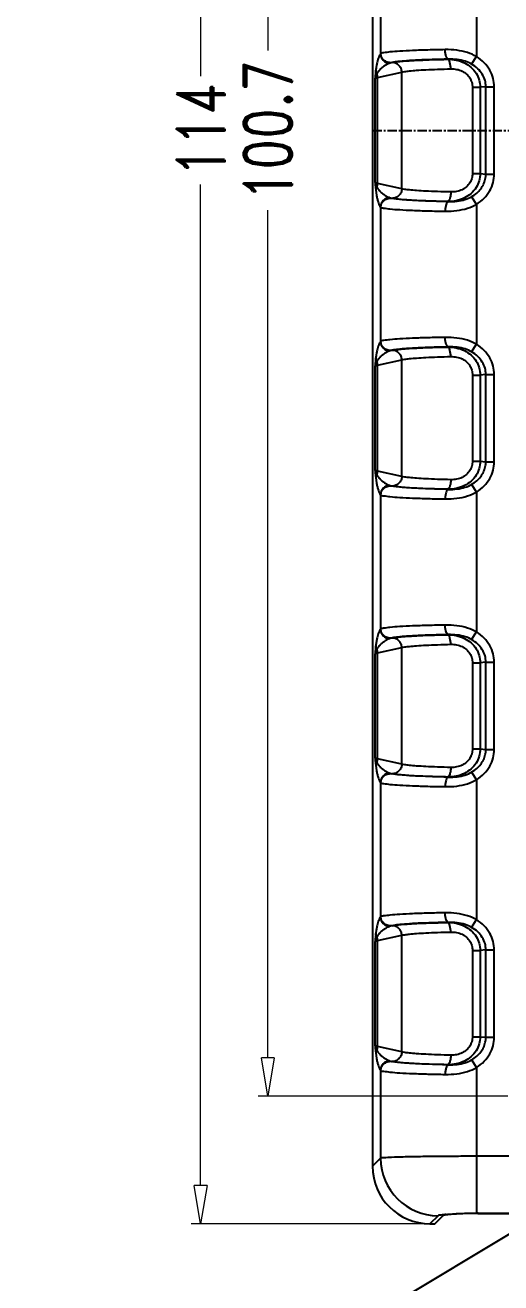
# Model space of a CAD drawing. Header units: inches. Extents: x 3700 to 4563, y 1353 to 2328.
# Drawn here: x 3842.8 to 3867.6, y 2135 to 2200.6 of the extents above; entities that cross this region are included whole.
import ezdxf

# ---------------------------------------------------------------- set-up
doc = ezdxf.new("R2010")
doc.units = ezdxf.units.IN
doc.header["$LTSCALE"] = 0.5
doc.linetypes.add('CENTER', pattern=[10.16, 6.35, -1.27, 1.27, -1.27])
doc.layers.add('06___PRT_ALL_SURFS', color=7, linetype='Continuous')
doc.layers.add('dim', color=82, linetype='Continuous', lineweight=9)
doc.styles.add('ROMAND', font='romand.shx', dxfattribs={"width": 0.75, "bigfont": 'gbcbig.shx'})
doc.dimstyles.new('YanXiu', dxfattribs={"dimtxt": 2.5, "dimasz": 2.2, "dimexe": 1, "dimexo": 0, "dimgap": 0.66, "dimtad": 0, "dimzin": 9, "dimdsep": 46, "dimtxsty": 'ROMAND', "dimblk": 'CLOSEDBLANK', "dimcen": 0, "dimclrd": 3, "dimclre": 3, "dimclrt": 7, "dimazin": 2, "dimtfac": 1, "dimtofl": 0, "dimtmove": 0, "dimatfit": 3, "dimldrblk": 'CLOSEDBLANK', "dimfxl": 1, "dimlwd": 5, "dimlwe": 5, "dimarcsym": 0})

# ---------------------------------------------------------------- blocks, each defined once
blk = doc.blocks.new('_ClosedBlank')
at = {"color": 0, "linetype": 'ByBlock', "lineweight": -2}
for p, q in [((-1, 0.167), (0, 0)), ((-1, 0.167), (-1, -0.167)), ((0, 0), (-1, -0.167))]:
    blk.add_line(p, q, dxfattribs=at)
blk = doc.blocks.new('*D105')
at = {"layer": 'Defpoints', "color": 0}
for p in [(3867.966, 2245.462), (3855.462, 2144.762), (3867.966, 2144.762)]:
    blk.add_point(p, dxfattribs=at)
at = {"layer": 'dim', "color": 3, "lineweight": 5}
for p, q in [((3867.966, 2245.462), (3854.962, 2245.462)), ((3855.462, 2243.462), (3855.462, 2199.273)), ((3855.462, 2146.762), (3855.462, 2190.952)), ((3867.966, 2144.762), (3854.962, 2144.762))]:
    blk.add_line(p, q, dxfattribs=at)
at = {"layer": 'dim', "color": 3, "lineweight": 5, "xscale": 2, "yscale": 2, "zscale": 2}
for p, rotation in [((3855.462, 2245.462), 90), ((3855.462, 2144.762), 270)]:
    blk.add_blockref('_ClosedBlank', p, dxfattribs=dict(at, rotation=rotation))
at = {"layer": 'dim', "color": 7, "insert": (3855.462, 2195.112), "char_height": 2.5, "attachment_point": 5, "rotation": 90, "style": 'ROMAND'}
blk.add_mtext('100.7', dxfattribs=at)
blk = doc.blocks.new('*D106')
at = {"layer": 'Defpoints', "color": 0}
for p in [(3863.911, 2252.112), (3851.962, 2138.112), (3863.911, 2138.112)]:
    blk.add_point(p, dxfattribs=at)
at = {"layer": 'dim', "color": 3, "lineweight": 5}
for p, q in [((3863.911, 2252.112), (3851.462, 2252.112)), ((3851.962, 2250.112), (3851.962, 2197.934)), ((3851.962, 2140.112), (3851.962, 2192.291)), ((3863.911, 2138.112), (3851.462, 2138.112))]:
    blk.add_line(p, q, dxfattribs=at)
at = {"layer": 'dim', "color": 3, "lineweight": 5, "xscale": 2, "yscale": 2, "zscale": 2}
for p, rotation in [((3851.962, 2252.112), 90), ((3851.962, 2138.112), 270)]:
    blk.add_blockref('_ClosedBlank', p, dxfattribs=dict(at, rotation=rotation))
at = {"layer": 'dim', "color": 7, "insert": (3851.962, 2195.112), "char_height": 2.5, "attachment_point": 5, "rotation": 90, "style": 'ROMAND'}
blk.add_mtext('114', dxfattribs=at)

msp = doc.modelspace()

# ---------------------------------------------------------------- linework, layer by layer
msp.add_line((3700.216, 2036.642), (4184.231, 2327.777))
at = {"color": 7, "linetype": 'Continuous'}
for p, q in [((3860.916, 2249.117, 0), (3860.916, 2141.108, 0)), ((3861.338, 2206.113, 0), (3861.338, 2199.111, 0)), ((3866.331, 2206.258, 0), (3866.331, 2198.967, 0)), ((3866.08, 2198.567, 0), (3866.331, 2198.967, 0)), ((3861.049, 2192.399, 0), (3861.049, 2197.826, 0)), ((3866.821, 2197.387, 0), (3867.254, 2197.387, 0)), ((3867.254, 2192.838, 0), (3867.254, 2197.387, 0)), ((3866.821, 2192.838, 0), (3867.254, 2192.838, 0)), ((3866.08, 2191.658, 0), (3866.331, 2191.258, 0)), ((3861.338, 2191.113, 0), (3861.338, 2184.111, 0)), ((3866.331, 2191.258, 0), (3866.331, 2183.967, 0)), ((3866.08, 2183.567, 0), (3866.331, 2183.967, 0)), ((3861.049, 2177.399, 0), (3861.049, 2182.826, 0)), ((3866.821, 2182.387, 0), (3867.254, 2182.387, 0)), ((3867.254, 2177.838, 0), (3867.254, 2182.387, 0)), ((3866.821, 2177.838, 0), (3867.254, 2177.838, 0)), ((3866.08, 2176.658, 0), (3866.331, 2176.258, 0)), ((3866.331, 2176.258, 0), (3866.331, 2168.967, 0)), ((3861.338, 2176.113, 0), (3861.338, 2169.111, 0)), ((3866.08, 2168.567, 0), (3866.331, 2168.967, 0)), ((3861.049, 2162.399, 0), (3861.049, 2167.826, 0)), ((3866.821, 2167.387, 0), (3867.254, 2167.387, 0)), ((3867.254, 2162.838, 0), (3867.254, 2167.387, 0)), ((3866.821, 2162.838, 0), (3867.254, 2162.838, 0)), ((3861.338, 2161.113, 0), (3861.338, 2154.111, 0)), ((3866.08, 2161.658, 0), (3866.331, 2161.258, 0)), ((3866.331, 2161.258, 0), (3866.331, 2153.967, 0)), ((3866.08, 2153.567, 0), (3866.331, 2153.967, 0)), ((3861.049, 2147.399, 0), (3861.049, 2152.826, 0)), ((3866.821, 2152.387, 0), (3867.254, 2152.387, 0)), ((3867.254, 2147.838, 0), (3867.254, 2152.387, 0)), ((3866.821, 2147.838, 0), (3867.254, 2147.838, 0)), ((3861.338, 2146.113, 0), (3861.338, 2141.531, 0)), ((3866.08, 2146.658, 0), (3866.331, 2146.258, 0)), ((3866.331, 2146.258, 0), (3866.331, 2138.672, 0)), ((3861.338, 2141.531, 0), (3860.916, 2141.108, 0)), ((3893.5, 2141.63, 0), (3866.331, 2141.63, 0)), ((3864.334, 2138.535, 0), (3863.911, 2138.112, 0)), ((3864.17, 2138.112, 0), (3864.62, 2138.563, 0)), ((3864.748, 2138.597, 0), (3864.739, 2138.578, 0)), ((3866.316, 2138.672, 0), (3866.315, 2138.656, 0)), ((3866.331, 2138.656, 0), (3866.315, 2138.656, 0)), ((3866.403, 2138.67, 0), (3866.402, 2138.656, 0)), ((3866.402, 2138.656, 0), (3893.429, 2138.656, 0)), ((3866.418, 2138.672, 0), (3893.413, 2138.672, 0)), ((3863.911, 2138.112, 0), (3864.17, 2138.112, 0))]:
    msp.add_line(p, q, dxfattribs=at)
at = {"color": 1, "linetype": 'CENTER', "ltscale": 0.152}
msp.add_line((3860.916, 2195.112, 0), (3898.916, 2195.112, 0), dxfattribs=at)
at = {"color": 7, "linetype": 'Continuous'}
for centre, radius, start, end in [((3861.839, 2199.114, 0), 0.501, 180.24812, 266.33308), ((3869.627, 2193.038, 0), 8.601, 187.0183, 188.90622), ((3861.839, 2191.111, 0), 0.501, 93.6672, 179.99522), ((3861.839, 2184.114, 0), 0.501, 180.24812, 266.33308), ((3869.627, 2178.038, 0), 8.601, 187.0183, 188.90622), ((3861.839, 2176.111, 0), 0.501, 93.6672, 179.99522), ((3861.839, 2169.114, 0), 0.501, 180.24812, 266.33308), ((3869.627, 2163.038, 0), 8.601, 187.0183, 188.90622), ((3861.839, 2161.111, 0), 0.501, 93.6672, 179.99522), ((3861.839, 2154.114, 0), 0.501, 180.24812, 266.33308), ((3869.627, 2148.038, 0), 8.601, 187.0183, 188.90622), ((3861.839, 2146.111, 0), 0.501, 93.6672, 179.99522), ((3864.344, 2141.541, 0), 3.006, 180.18808, 269.81192), ((3865.206, 2134.895, 0), 3.712, 96.96343, 97.22985), ((3866.418, 2127.886, 0), 10.786, 90.00205, 90.46291), ((3866.402, 2127.928, 0), 10.728, 90.22985, 90.37897), ((3866.403, 2127.867, 0), 10.789, 90.00197, 90.23039)]:
    msp.add_arc(centre, radius, start, end, dxfattribs=at)
msp.add_ellipse((3863.92, 2141.117, 0), major_axis=(2.127, 2.127), ratio=0.997265, start_param=-3.925621, end_param=-2.357564, dxfattribs=at)
for points, start_tangent, end_tangent in [([(3864.7, 2199.324, 0), (3863.803, 2199.305, 0), (3863.005, 2199.277, 0), (3862.336, 2199.243, 0), (3861.824, 2199.203, 0), (3861.487, 2199.159, 0), (3861.338, 2199.113, 0)], (-0.999868, -0.016275), (-0.743444, -0.668799)), ([(3866.331, 2198.966, 0), (3865.862, 2199.17, 0), (3865.311, 2199.291, 0), (3864.7, 2199.324, 0)], (-0.870575, 0.492035), (-0.999868, -0.01627)), ([(3864.863, 2198.825, 0), (3864.802, 2198.87, 0), (3864.75, 2198.979, 0), (3864.715, 2199.138, 0), (3864.7, 2199.324, 0)], (-0.988656, 0.150199), (-0.016157, 0.999869)), ([(3861.338, 2199.111, 0), (3861.286, 2199.032, 0), (3861.239, 2198.929, 0), (3861.196, 2198.803, 0), (3861.157, 2198.655, 0), (3861.122, 2198.475, 0), (3861.091, 2198.25, 0)], (-0.626121, -0.779726), (-0.114868, -0.993381)), ([(3861.889, 2198.64, 0), (3861.681, 2198.673, 0), (3861.504, 2198.776, 0), (3861.385, 2198.93, 0), (3861.338, 2199.114, 0)], (-0.999759, -0.021971), (-0.036071, 0.999349)), ([(3867.254, 2197.387, 0), (3867.197, 2197.827, 0), (3867.024, 2198.252, 0), (3866.734, 2198.64, 0), (3866.331, 2198.967, 0)], (0.000164, 1), (-0.846849, 0.531834)), ([(3861.091, 2198.25, 0), (3861.077, 2198.113, 0), (3861.063, 2197.971, 0), (3861.049, 2197.826, 0)], (-0.103844, -0.994594), (-0.097102, -0.995274)), ([(3861.141, 2198.064, 0), (3861.118, 2198.021, 0), (3861.098, 2197.98, 0), (3861.083, 2197.943, 0), (3861.071, 2197.909, 0), (3861.061, 2197.878, 0), (3861.054, 2197.85, 0), (3861.049, 2197.826, 0)], (-0.509234, -0.860628), (-0.192177, -0.98136)), ([(3861.049, 2197.826, 0), (3861.067, 2197.839, 0), (3861.095, 2197.852, 0), (3861.132, 2197.865, 0), (3861.179, 2197.877, 0)], (0.672671, 0.739942), (0.972064, 0.234715)), ([(3861.141, 2198.064, 0), (3861.115, 2198.124, 0), (3861.098, 2198.186, 0), (3861.091, 2198.25, 0)], (-0.473729, 0.880671), (-0.026224, 0.999656)), ([(3866.331, 2191.258, 0), (3866.734, 2191.584, 0), (3867.024, 2191.973, 0), (3867.197, 2192.398, 0), (3867.254, 2192.838, 0)], (0.84684, 0.531847), (-0.000165, 1)), ([(3861.049, 2192.399, 0), (3861.054, 2192.375, 0), (3861.061, 2192.347, 0), (3861.071, 2192.316, 0), (3861.083, 2192.282, 0), (3861.098, 2192.245, 0), (3861.118, 2192.204, 0), (3861.141, 2192.161, 0)], (0.192149, -0.981366), (0.509236, -0.860627)), ([(3861.179, 2192.347, 0), (3861.133, 2192.359, 0), (3861.096, 2192.372, 0), (3861.067, 2192.385, 0), (3861.049, 2192.399, 0)], (-0.972064, 0.234715), (-0.672678, 0.739935)), ([(3861.049, 2192.399, 0), (3861.063, 2192.254, 0), (3861.077, 2192.112, 0), (3861.091, 2191.987, 0)], (0.097081, -0.995276), (0.103845, -0.994594)), ([(3861.142, 2192.161, 0), (3861.115, 2192.102, 0), (3861.098, 2192.041, 0), (3861.092, 2191.998, 0)], (-0.476978, -0.878915), (-0.093017, -0.995664)), ([(3861.131, 2191.707, 0), (3861.15, 2191.607, 0), (3861.171, 2191.516, 0)], (0.180775, -0.983524), (0.235655, -0.971837)), ([(3861.171, 2191.516, 0), (3861.222, 2191.341, 0), (3861.278, 2191.21, 0), (3861.338, 2191.113, 0)], (0.240055, -0.970759), (0.622849, -0.782342)), ([(3861.338, 2191.111, 0), (3861.385, 2191.294, 0), (3861.504, 2191.449, 0), (3861.681, 2191.552, 0), (3861.889, 2191.585, 0)], (0.040488, 0.99918), (0.99976, -0.021919)), ([(3864.863, 2191.4, 0), (3864.802, 2191.355, 0), (3864.75, 2191.245, 0), (3864.715, 2191.086, 0), (3864.7, 2190.901, 0)], (-0.988715, -0.149812), (-0.016194, -0.999869)), ([(3861.338, 2191.111, 0), (3861.487, 2191.065, 0), (3861.824, 2191.022, 0), (3862.336, 2190.982, 0), (3863.005, 2190.948, 0), (3863.803, 2190.92, 0), (3864.7, 2190.901, 0)], (0.743425, -0.668819), (0.999868, -0.016277)), ([(3864.7, 2190.901, 0), (3865.311, 2190.934, 0), (3865.862, 2191.055, 0), (3866.331, 2191.258, 0)], (0.999867, -0.016279), (0.870573, 0.492039)), ([(3861.338, 2184.111, 0), (3861.286, 2184.032, 0), (3861.239, 2183.929, 0), (3861.196, 2183.803, 0), (3861.157, 2183.655, 0), (3861.122, 2183.475, 0), (3861.091, 2183.25, 0)], (-0.626121, -0.779726), (-0.114868, -0.993381)), ([(3864.7, 2184.324, 0), (3863.803, 2184.305, 0), (3863.005, 2184.277, 0), (3862.336, 2184.243, 0), (3861.824, 2184.203, 0), (3861.487, 2184.159, 0), (3861.338, 2184.113, 0)], (-0.999868, -0.016275), (-0.743444, -0.668799)), ([(3861.889, 2183.64, 0), (3861.681, 2183.673, 0), (3861.504, 2183.776, 0), (3861.385, 2183.93, 0), (3861.338, 2184.114, 0)], (-0.999759, -0.021971), (-0.036071, 0.999349)), ([(3866.331, 2183.966, 0), (3865.862, 2184.17, 0), (3865.311, 2184.291, 0), (3864.7, 2184.324, 0)], (-0.870575, 0.492035), (-0.999868, -0.01627)), ([(3864.863, 2183.825, 0), (3864.802, 2183.87, 0), (3864.75, 2183.979, 0), (3864.715, 2184.138, 0), (3864.7, 2184.324, 0)], (-0.988656, 0.150199), (-0.016157, 0.999869)), ([(3867.254, 2182.387, 0), (3867.197, 2182.827, 0), (3867.024, 2183.252, 0), (3866.734, 2183.64, 0), (3866.331, 2183.967, 0)], (0.000164, 1), (-0.846849, 0.531834)), ([(3861.091, 2183.25, 0), (3861.077, 2183.113, 0), (3861.063, 2182.971, 0), (3861.049, 2182.826, 0)], (-0.103844, -0.994594), (-0.097102, -0.995274)), ([(3861.141, 2183.064, 0), (3861.118, 2183.021, 0), (3861.098, 2182.98, 0), (3861.083, 2182.943, 0), (3861.071, 2182.909, 0), (3861.061, 2182.878, 0), (3861.054, 2182.85, 0), (3861.049, 2182.826, 0)], (-0.509234, -0.860628), (-0.192177, -0.98136)), ([(3861.049, 2182.826, 0), (3861.067, 2182.839, 0), (3861.095, 2182.852, 0), (3861.132, 2182.865, 0), (3861.179, 2182.877, 0)], (0.672671, 0.739942), (0.972064, 0.234715)), ([(3861.141, 2183.064, 0), (3861.115, 2183.124, 0), (3861.098, 2183.186, 0), (3861.091, 2183.25, 0)], (-0.473729, 0.880671), (-0.026224, 0.999656)), ([(3866.331, 2176.258, 0), (3866.734, 2176.584, 0), (3867.024, 2176.973, 0), (3867.197, 2177.398, 0), (3867.254, 2177.838, 0)], (0.84684, 0.531847), (-0.000165, 1)), ([(3861.179, 2177.347, 0), (3861.133, 2177.359, 0), (3861.096, 2177.372, 0), (3861.067, 2177.385, 0), (3861.049, 2177.399, 0)], (-0.972064, 0.234715), (-0.672678, 0.739935)), ([(3861.049, 2177.399, 0), (3861.054, 2177.375, 0), (3861.061, 2177.347, 0), (3861.071, 2177.316, 0), (3861.083, 2177.282, 0), (3861.098, 2177.245, 0), (3861.118, 2177.204, 0), (3861.141, 2177.161, 0)], (0.192149, -0.981366), (0.509236, -0.860627)), ([(3861.049, 2177.399, 0), (3861.063, 2177.254, 0), (3861.077, 2177.112, 0), (3861.091, 2176.987, 0)], (0.097081, -0.995276), (0.103845, -0.994594)), ([(3861.142, 2177.161, 0), (3861.115, 2177.102, 0), (3861.098, 2177.041, 0), (3861.092, 2176.998, 0)], (-0.476978, -0.878915), (-0.093017, -0.995664)), ([(3861.131, 2176.707, 0), (3861.15, 2176.607, 0), (3861.171, 2176.516, 0)], (0.180775, -0.983524), (0.235655, -0.971837)), ([(3861.171, 2176.516, 0), (3861.222, 2176.341, 0), (3861.278, 2176.21, 0), (3861.338, 2176.113, 0)], (0.240055, -0.970759), (0.622849, -0.782342)), ([(3861.338, 2176.111, 0), (3861.385, 2176.294, 0), (3861.504, 2176.449, 0), (3861.681, 2176.552, 0), (3861.889, 2176.585, 0)], (0.040488, 0.99918), (0.99976, -0.021919)), ([(3864.863, 2176.4, 0), (3864.802, 2176.355, 0), (3864.75, 2176.245, 0), (3864.715, 2176.086, 0), (3864.7, 2175.901, 0)], (-0.988715, -0.149812), (-0.016194, -0.999869)), ([(3864.7, 2175.901, 0), (3865.311, 2175.934, 0), (3865.862, 2176.055, 0), (3866.331, 2176.258, 0)], (0.999867, -0.016279), (0.870573, 0.492039)), ([(3861.338, 2176.111, 0), (3861.487, 2176.065, 0), (3861.824, 2176.022, 0), (3862.336, 2175.982, 0), (3863.005, 2175.948, 0), (3863.803, 2175.92, 0), (3864.7, 2175.901, 0)], (0.743425, -0.668819), (0.999868, -0.016277)), ([(3861.338, 2169.111, 0), (3861.286, 2169.032, 0), (3861.239, 2168.929, 0), (3861.196, 2168.803, 0), (3861.157, 2168.655, 0), (3861.122, 2168.475, 0), (3861.091, 2168.25, 0)], (-0.626121, -0.779726), (-0.114868, -0.993381)), ([(3864.7, 2169.324, 0), (3863.803, 2169.305, 0), (3863.005, 2169.277, 0), (3862.336, 2169.243, 0), (3861.824, 2169.203, 0), (3861.487, 2169.159, 0), (3861.338, 2169.113, 0)], (-0.999868, -0.016275), (-0.743444, -0.668799)), ([(3861.889, 2168.64, 0), (3861.681, 2168.673, 0), (3861.504, 2168.776, 0), (3861.385, 2168.93, 0), (3861.338, 2169.114, 0)], (-0.999759, -0.021971), (-0.036071, 0.999349)), ([(3866.331, 2168.966, 0), (3865.862, 2169.17, 0), (3865.311, 2169.291, 0), (3864.7, 2169.324, 0)], (-0.870575, 0.492035), (-0.999868, -0.01627)), ([(3864.863, 2168.825, 0), (3864.802, 2168.87, 0), (3864.75, 2168.979, 0), (3864.715, 2169.138, 0), (3864.7, 2169.324, 0)], (-0.988656, 0.150199), (-0.016157, 0.999869)), ([(3867.254, 2167.387, 0), (3867.197, 2167.827, 0), (3867.024, 2168.252, 0), (3866.734, 2168.64, 0), (3866.331, 2168.967, 0)], (0.000164, 1), (-0.846849, 0.531834)), ([(3861.091, 2168.25, 0), (3861.077, 2168.113, 0), (3861.063, 2167.971, 0), (3861.049, 2167.826, 0)], (-0.103844, -0.994594), (-0.097102, -0.995274)), ([(3861.141, 2168.064, 0), (3861.118, 2168.021, 0), (3861.098, 2167.98, 0), (3861.083, 2167.943, 0), (3861.071, 2167.909, 0), (3861.061, 2167.878, 0), (3861.054, 2167.85, 0), (3861.049, 2167.826, 0)], (-0.509234, -0.860628), (-0.192177, -0.98136)), ([(3861.049, 2167.826, 0), (3861.067, 2167.839, 0), (3861.095, 2167.852, 0), (3861.132, 2167.865, 0), (3861.179, 2167.877, 0)], (0.672671, 0.739942), (0.972064, 0.234715)), ([(3861.141, 2168.064, 0), (3861.115, 2168.124, 0), (3861.098, 2168.186, 0), (3861.091, 2168.25, 0)], (-0.473729, 0.880671), (-0.026224, 0.999656)), ([(3866.331, 2161.258, 0), (3866.734, 2161.584, 0), (3867.024, 2161.973, 0), (3867.197, 2162.398, 0), (3867.254, 2162.838, 0)], (0.84684, 0.531847), (-0.000165, 1)), ([(3861.179, 2162.347, 0), (3861.133, 2162.359, 0), (3861.096, 2162.372, 0), (3861.067, 2162.385, 0), (3861.049, 2162.399, 0)], (-0.972064, 0.234715), (-0.672678, 0.739935)), ([(3861.049, 2162.399, 0), (3861.054, 2162.375, 0), (3861.061, 2162.347, 0), (3861.071, 2162.316, 0), (3861.083, 2162.282, 0), (3861.098, 2162.245, 0), (3861.118, 2162.204, 0), (3861.141, 2162.161, 0)], (0.192149, -0.981366), (0.509236, -0.860627)), ([(3861.049, 2162.399, 0), (3861.063, 2162.254, 0), (3861.077, 2162.112, 0), (3861.091, 2161.987, 0)], (0.097081, -0.995276), (0.103845, -0.994594)), ([(3861.142, 2162.161, 0), (3861.115, 2162.102, 0), (3861.098, 2162.041, 0), (3861.092, 2161.998, 0)], (-0.476978, -0.878915), (-0.093017, -0.995664)), ([(3861.131, 2161.707, 0), (3861.15, 2161.607, 0), (3861.171, 2161.516, 0)], (0.180775, -0.983524), (0.235655, -0.971837)), ([(3861.171, 2161.516, 0), (3861.222, 2161.341, 0), (3861.278, 2161.21, 0), (3861.338, 2161.113, 0)], (0.240055, -0.970759), (0.622849, -0.782342)), ([(3861.338, 2161.111, 0), (3861.385, 2161.294, 0), (3861.504, 2161.449, 0), (3861.681, 2161.552, 0), (3861.889, 2161.585, 0)], (0.040488, 0.99918), (0.99976, -0.021919)), ([(3861.338, 2161.111, 0), (3861.487, 2161.065, 0), (3861.824, 2161.022, 0), (3862.336, 2160.982, 0), (3863.005, 2160.948, 0), (3863.803, 2160.92, 0), (3864.7, 2160.901, 0)], (0.743425, -0.668819), (0.999868, -0.016277)), ([(3864.863, 2161.4, 0), (3864.802, 2161.355, 0), (3864.75, 2161.245, 0), (3864.715, 2161.086, 0), (3864.7, 2160.901, 0)], (-0.988715, -0.149812), (-0.016194, -0.999869)), ([(3864.7, 2160.901, 0), (3865.311, 2160.934, 0), (3865.862, 2161.055, 0), (3866.331, 2161.258, 0)], (0.999867, -0.016279), (0.870573, 0.492039)), ([(3861.338, 2154.111, 0), (3861.286, 2154.032, 0), (3861.239, 2153.929, 0), (3861.196, 2153.803, 0), (3861.157, 2153.655, 0), (3861.122, 2153.475, 0), (3861.091, 2153.25, 0)], (-0.626121, -0.779726), (-0.114868, -0.993381)), ([(3864.7, 2154.324, 0), (3863.803, 2154.305, 0), (3863.005, 2154.277, 0), (3862.336, 2154.243, 0), (3861.824, 2154.203, 0), (3861.487, 2154.159, 0), (3861.338, 2154.113, 0)], (-0.999868, -0.016275), (-0.743444, -0.668799)), ([(3861.889, 2153.64, 0), (3861.681, 2153.673, 0), (3861.504, 2153.776, 0), (3861.385, 2153.93, 0), (3861.338, 2154.114, 0)], (-0.999759, -0.021971), (-0.036071, 0.999349)), ([(3866.331, 2153.966, 0), (3865.862, 2154.17, 0), (3865.311, 2154.291, 0), (3864.7, 2154.324, 0)], (-0.870575, 0.492035), (-0.999868, -0.01627)), ([(3864.863, 2153.825, 0), (3864.802, 2153.87, 0), (3864.75, 2153.979, 0), (3864.715, 2154.138, 0), (3864.7, 2154.324, 0)], (-0.988656, 0.150199), (-0.016157, 0.999869)), ([(3867.254, 2152.387, 0), (3867.197, 2152.827, 0), (3867.024, 2153.252, 0), (3866.734, 2153.64, 0), (3866.331, 2153.967, 0)], (0.000164, 1), (-0.846849, 0.531834)), ([(3861.091, 2153.25, 0), (3861.077, 2153.113, 0), (3861.063, 2152.971, 0), (3861.049, 2152.826, 0)], (-0.103844, -0.994594), (-0.097102, -0.995274)), ([(3861.141, 2153.064, 0), (3861.115, 2153.124, 0), (3861.098, 2153.186, 0), (3861.091, 2153.25, 0)], (-0.473729, 0.880671), (-0.026224, 0.999656)), ([(3861.141, 2153.064, 0), (3861.118, 2153.021, 0), (3861.098, 2152.98, 0), (3861.083, 2152.943, 0), (3861.071, 2152.909, 0), (3861.061, 2152.878, 0), (3861.054, 2152.85, 0), (3861.049, 2152.826, 0)], (-0.509234, -0.860628), (-0.192177, -0.98136)), ([(3861.049, 2152.826, 0), (3861.067, 2152.839, 0), (3861.095, 2152.852, 0), (3861.132, 2152.865, 0), (3861.179, 2152.877, 0)], (0.672671, 0.739942), (0.972064, 0.234715)), ([(3861.179, 2147.347, 0), (3861.133, 2147.359, 0), (3861.096, 2147.372, 0), (3861.067, 2147.385, 0), (3861.049, 2147.399, 0)], (-0.972064, 0.234715), (-0.672678, 0.739935)), ([(3861.049, 2147.399, 0), (3861.054, 2147.375, 0), (3861.061, 2147.347, 0), (3861.071, 2147.316, 0), (3861.083, 2147.282, 0), (3861.098, 2147.245, 0), (3861.118, 2147.204, 0), (3861.141, 2147.161, 0)], (0.192149, -0.981366), (0.509236, -0.860627)), ([(3861.049, 2147.399, 0), (3861.063, 2147.254, 0), (3861.077, 2147.112, 0), (3861.091, 2146.987, 0)], (0.097081, -0.995276), (0.103845, -0.994594)), ([(3866.331, 2146.258, 0), (3866.734, 2146.584, 0), (3867.024, 2146.973, 0), (3867.197, 2147.398, 0), (3867.254, 2147.838, 0)], (0.84684, 0.531847), (-0.000165, 1)), ([(3861.142, 2147.161, 0), (3861.115, 2147.102, 0), (3861.098, 2147.041, 0), (3861.092, 2146.998, 0)], (-0.476978, -0.878915), (-0.093017, -0.995664)), ([(3861.131, 2146.707, 0), (3861.15, 2146.607, 0), (3861.171, 2146.516, 0)], (0.180775, -0.983524), (0.235655, -0.971837)), ([(3861.171, 2146.516, 0), (3861.222, 2146.341, 0), (3861.278, 2146.21, 0), (3861.338, 2146.113, 0)], (0.240055, -0.970759), (0.622849, -0.782342)), ([(3861.338, 2146.111, 0), (3861.385, 2146.294, 0), (3861.504, 2146.449, 0), (3861.681, 2146.552, 0), (3861.889, 2146.585, 0)], (0.040488, 0.99918), (0.99976, -0.021919)), ([(3861.338, 2146.111, 0), (3861.487, 2146.065, 0), (3861.824, 2146.022, 0), (3862.336, 2145.982, 0), (3863.005, 2145.948, 0), (3863.803, 2145.92, 0), (3864.7, 2145.901, 0)], (0.743425, -0.668819), (0.999868, -0.016277)), ([(3864.863, 2146.4, 0), (3864.802, 2146.355, 0), (3864.75, 2146.245, 0), (3864.715, 2146.086, 0), (3864.7, 2145.901, 0)], (-0.988715, -0.149812), (-0.016194, -0.999869)), ([(3864.7, 2145.901, 0), (3865.311, 2145.934, 0), (3865.862, 2146.055, 0), (3866.331, 2146.258, 0)], (0.999867, -0.016279), (0.870573, 0.492039)), ([(3866.331, 2141.63, 0), (3865.255, 2141.628, 0), (3864.23, 2141.62, 0), (3863.302, 2141.609, 0), (3862.517, 2141.593, 0), (3861.911, 2141.574, 0), (3861.511, 2141.553, 0), (3861.338, 2141.531, 0)], (-1, -0.000012), (-0.928634, -0.370996)), ([(3864.754, 2138.594, 0), (3864.538, 2138.576, 0), (3864.396, 2138.556, 0), (3864.334, 2138.535, 0)], (-0.99775, -0.067043), (-0.70847, -0.705741)), ([(3864.62, 2138.563, 0), (3864.634, 2138.57, 0), (3864.661, 2138.578, 0), (3864.701, 2138.586, 0), (3864.754, 2138.594, 0)], (0.707107, 0.707106), (0.992047, 0.125868)), ([(3864.739, 2138.578, 0), (3864.685, 2138.57, 0), (3864.645, 2138.562, 0), (3864.634, 2138.559, 0)], (-0.992047, -0.125868), (-0.962844, -0.270057)), ([(3864.754, 2138.594, 0), (3865.01, 2138.619, 0), (3865.388, 2138.644, 0), (3865.847, 2138.663, 0), (3866.331, 2138.672, 0)], (0.992047, 0.125868), (0.999967, 0.008109)), ([(3864.931, 2138.598, 0), (3864.756, 2138.58, 0)], (-0.996248, -0.086544), (-0.992622, -0.121254)), ([(3866.315, 2138.656, 0), (3865.831, 2138.647, 0), (3865.372, 2138.628, 0), (3864.994, 2138.604, 0), (3864.931, 2138.598, 0)], (-0.999967, -0.008109), (-0.996248, -0.086544))]:
    msp.add_spline(points, degree=3, dxfattribs=dict(at, start_tangent=start_tangent, end_tangent=end_tangent))
at = {"layer": '06___PRT_ALL_SURFS', "color": 7, "linetype": 'Continuous'}
for p, q in [((3864.863, 2198.825, 0), (3864.825, 2198.821, 0)), ((3861.179, 2197.877, 0), (3862.44, 2198.154, 0)), ((3861.179, 2192.347, 0), (3861.179, 2197.877, 0)), ((3862.44, 2192.07, 0), (3862.44, 2198.154, 0)), ((3866.122, 2197.36, 0), (3866.529, 2197.36, 0)), ((3866.122, 2197.36, 0), (3866.122, 2192.865, 0)), ((3866.821, 2197.387, 0), (3866.529, 2197.36, 0)), ((3866.529, 2197.36, 0), (3866.529, 2192.865, 0)), ((3866.821, 2192.838, 0), (3866.821, 2197.387, 0)), ((3866.122, 2192.865, 0), (3866.529, 2192.865, 0)), ((3866.529, 2192.865, 0), (3866.821, 2192.838, 0)), ((3862.44, 2192.07, 0), (3861.179, 2192.347, 0)), ((3861.948, 2191.571, 0), (3861.94, 2191.573, 0)), ((3864.825, 2191.404, 0), (3864.863, 2191.4, 0)), ((3864.863, 2183.825, 0), (3864.825, 2183.821, 0)), ((3861.179, 2182.877, 0), (3862.44, 2183.154, 0)), ((3861.179, 2177.347, 0), (3861.179, 2182.877, 0)), ((3862.44, 2177.07, 0), (3862.44, 2183.154, 0)), ((3866.122, 2182.36, 0), (3866.529, 2182.36, 0)), ((3866.122, 2182.36, 0), (3866.122, 2177.865, 0)), ((3866.821, 2182.387, 0), (3866.529, 2182.36, 0)), ((3866.529, 2182.36, 0), (3866.529, 2177.865, 0)), ((3866.821, 2177.838, 0), (3866.821, 2182.387, 0)), ((3866.122, 2177.865, 0), (3866.529, 2177.865, 0)), ((3866.529, 2177.865, 0), (3866.821, 2177.838, 0)), ((3862.44, 2177.07, 0), (3861.179, 2177.347, 0)), ((3861.948, 2176.571, 0), (3861.94, 2176.573, 0)), ((3864.825, 2176.404, 0), (3864.863, 2176.4, 0)), ((3864.863, 2168.825, 0), (3864.825, 2168.821, 0)), ((3861.179, 2167.877, 0), (3862.44, 2168.154, 0)), ((3861.179, 2162.347, 0), (3861.179, 2167.877, 0)), ((3862.44, 2162.07, 0), (3862.44, 2168.154, 0)), ((3866.122, 2167.36, 0), (3866.122, 2162.865, 0)), ((3866.122, 2167.36, 0), (3866.529, 2167.36, 0)), ((3866.821, 2167.387, 0), (3866.529, 2167.36, 0)), ((3866.529, 2167.36, 0), (3866.529, 2162.865, 0)), ((3866.821, 2162.838, 0), (3866.821, 2167.387, 0)), ((3866.122, 2162.865, 0), (3866.529, 2162.865, 0)), ((3866.529, 2162.865, 0), (3866.821, 2162.838, 0)), ((3862.44, 2162.07, 0), (3861.179, 2162.347, 0)), ((3861.948, 2161.571, 0), (3861.94, 2161.573, 0)), ((3864.825, 2161.404, 0), (3864.863, 2161.4, 0)), ((3864.863, 2153.825, 0), (3864.825, 2153.821, 0)), ((3861.179, 2152.877, 0), (3862.44, 2153.154, 0)), ((3861.179, 2147.347, 0), (3861.179, 2152.877, 0)), ((3862.44, 2147.07, 0), (3862.44, 2153.154, 0)), ((3866.122, 2152.36, 0), (3866.122, 2147.865, 0)), ((3866.122, 2152.36, 0), (3866.529, 2152.36, 0)), ((3866.821, 2152.387, 0), (3866.529, 2152.36, 0)), ((3866.529, 2152.36, 0), (3866.529, 2147.865, 0)), ((3866.821, 2147.838, 0), (3866.821, 2152.387, 0)), ((3862.44, 2147.07, 0), (3861.179, 2147.347, 0)), ((3866.122, 2147.865, 0), (3866.529, 2147.865, 0)), ((3866.529, 2147.865, 0), (3866.821, 2147.838, 0)), ((3861.948, 2146.571, 0), (3861.94, 2146.573, 0)), ((3864.825, 2146.404, 0), (3864.863, 2146.4, 0))]:
    msp.add_line(p, q, dxfattribs=at)
for centre, start, end in [((3860.664, 2197.871, 0), 0.6858, 21.95117), ((3860.664, 2192.354, 0), 338.04883, 359.3142), ((3860.664, 2182.871, 0), 0.6858, 21.95117), ((3860.664, 2177.354, 0), 338.04883, 359.3142), ((3860.664, 2167.871, 0), 0.6858, 21.95117), ((3860.664, 2162.354, 0), 338.04883, 359.3142), ((3860.664, 2152.871, 0), 0.6858, 21.95117), ((3860.664, 2147.354, 0), 338.04883, 359.3142)]:
    msp.add_arc(centre, 0.514, start, end, dxfattribs=at)
for points, start_tangent, end_tangent in [([(3861.807, 2198.614, 0), (3861.67, 2198.55, 0), (3861.545, 2198.477, 0), (3861.429, 2198.394, 0), (3861.323, 2198.301, 0), (3861.226, 2198.193, 0), (3861.141, 2198.064, 0)], (-0.926827, -0.375489), (-0.449629, -0.893215)), ([(3861.889, 2198.64, 0), (3861.846, 2198.627, 0), (3861.807, 2198.614, 0)], (-0.967391, -0.253287), (-0.926773, -0.375622)), ([(3861.943, 2198.654, 0), (3861.928, 2198.649, 0), (3861.908, 2198.644, 0), (3861.889, 2198.64, 0)], (-0.976745, -0.214405), (-0.976749, -0.214385)), ([(3862.441, 2198.154, 0), (3862.402, 2198.344, 0), (3862.296, 2198.505, 0), (3862.139, 2198.614, 0), (3861.943, 2198.654, 0)], (-0.011837, 0.99993), (-0.999929, -0.011903)), ([(3864.863, 2198.825, 0), (3864.032, 2198.804, 0), (3863.3, 2198.776, 0), (3862.691, 2198.74, 0), (3862.233, 2198.699, 0), (3861.948, 2198.654, 0)], (-0.999837, -0.018082), (-0.974323, -0.225155)), ([(3861.948, 2198.654, 0), (3862.128, 2198.683, 0), (3862.409, 2198.715, 0), (3862.818, 2198.746, 0), (3863.364, 2198.776, 0), (3864.047, 2198.802, 0), (3864.825, 2198.821, 0)], (0.976756, 0.214356), (0.999827, 0.018597)), ([(3864.825, 2198.821, 0), (3865.274, 2198.778, 0), (3865.704, 2198.631, 0), (3866.055, 2198.395, 0), (3866.313, 2198.092, 0), (3866.473, 2197.74, 0), (3866.529, 2197.36, 0)], (0.999973, 0.007375), (0.007215, -0.999974)), ([(3864.993, 2198.322, 0), (3864.977, 2198.508, 0), (3864.941, 2198.667, 0), (3864.887, 2198.776, 0), (3864.825, 2198.821, 0)], (-0.016527, 0.999863), (-0.989348, 0.145568)), ([(3866.08, 2198.567, 0), (3865.735, 2198.718, 0), (3865.323, 2198.805, 0), (3864.863, 2198.825, 0)], (-0.866686, 0.498854), (-0.999646, -0.026605)), ([(3866.821, 2197.387, 0), (3866.777, 2197.719, 0), (3866.637, 2198.038, 0), (3866.4, 2198.33, 0), (3866.08, 2198.567, 0)], (0.007629, 0.999971), (-0.866632, 0.498948)), ([(3862.44, 2198.154, 0), (3862.595, 2198.184, 0), (3862.845, 2198.215, 0), (3863.208, 2198.247, 0), (3863.692, 2198.277, 0), (3864.299, 2198.303, 0), (3864.993, 2198.322, 0)], (0.970837, 0.239739), (0.999781, 0.02093)), ([(3864.993, 2198.322, 0), (3865.297, 2198.297, 0), (3865.585, 2198.203, 0), (3865.817, 2198.048, 0), (3865.985, 2197.847, 0), (3866.087, 2197.613, 0), (3866.122, 2197.36, 0)], (0.99978, 0.020964), (-0.000329, -1)), ([(3866.529, 2192.865, 0), (3866.473, 2192.485, 0), (3866.313, 2192.133, 0), (3866.056, 2191.83, 0), (3865.705, 2191.594, 0), (3865.275, 2191.447, 0), (3864.825, 2191.404, 0)], (-0.007215, -0.999974), (-0.999973, 0.007373)), ([(3866.122, 2192.865, 0), (3866.088, 2192.612, 0), (3865.985, 2192.378, 0), (3865.817, 2192.177, 0), (3865.585, 2192.022, 0), (3865.297, 2191.928, 0), (3864.993, 2191.903, 0)], (0.000329, -1), (-0.99978, 0.020969)), ([(3866.08, 2191.658, 0), (3866.347, 2191.846, 0), (3866.557, 2192.069, 0), (3866.705, 2192.313, 0), (3866.793, 2192.572, 0), (3866.821, 2192.838, 0)], (0.866628, 0.498955), (-0.00763, 0.999971)), ([(3861.141, 2192.161, 0), (3861.226, 2192.032, 0), (3861.323, 2191.924, 0), (3861.429, 2191.831, 0), (3861.545, 2191.748, 0), (3861.67, 2191.675, 0), (3861.807, 2191.611, 0)], (0.449561, -0.893249), (0.926827, -0.37549)), ([(3862.441, 2192.07, 0), (3862.402, 2191.881, 0), (3862.296, 2191.719, 0), (3862.139, 2191.611, 0), (3861.948, 2191.571, 0)], (-0.011837, -0.99993), (-1, -0.000297)), ([(3864.993, 2191.903, 0), (3864.295, 2191.922, 0), (3863.688, 2191.948, 0), (3863.204, 2191.978, 0), (3862.843, 2192.01, 0), (3862.594, 2192.041, 0), (3862.44, 2192.07, 0)], (-0.999781, 0.020925), (-0.970837, 0.239739)), ([(3861.807, 2191.611, 0), (3861.844, 2191.598, 0), (3861.889, 2191.585, 0)], (0.926778, -0.37561), (0.967402, -0.253246)), ([(3861.889, 2191.585, 0), (3861.914, 2191.579, 0), (3861.94, 2191.573, 0)], (0.967394, -0.253275), (0.974696, -0.223536)), ([(3864.863, 2191.4, 0), (3864.04, 2191.42, 0), (3863.305, 2191.449, 0), (3862.694, 2191.484, 0), (3862.234, 2191.526, 0), (3861.948, 2191.571, 0)], (-0.999836, 0.018084), (-0.974334, 0.225107)), ([(3864.825, 2191.404, 0), (3864.042, 2191.423, 0), (3863.359, 2191.449, 0), (3862.814, 2191.479, 0), (3862.407, 2191.51, 0), (3862.127, 2191.542, 0), (3861.948, 2191.571, 0)], (-0.999827, 0.018586), (-0.976756, 0.214355)), ([(3864.993, 2191.903, 0), (3864.978, 2191.717, 0), (3864.941, 2191.558, 0), (3864.887, 2191.448, 0), (3864.825, 2191.404, 0)], (-0.016527, -0.999863), (-0.989399, -0.145225)), ([(3864.863, 2191.4, 0), (3865.323, 2191.42, 0), (3865.734, 2191.507, 0), (3866.08, 2191.658, 0)], (0.999646, -0.026609), (0.866684, 0.498857)), ([(3861.807, 2183.614, 0), (3861.67, 2183.55, 0), (3861.545, 2183.477, 0), (3861.429, 2183.394, 0), (3861.323, 2183.301, 0), (3861.226, 2183.193, 0), (3861.141, 2183.064, 0)], (-0.926827, -0.375489), (-0.449629, -0.893215)), ([(3861.889, 2183.64, 0), (3861.846, 2183.627, 0), (3861.807, 2183.614, 0)], (-0.967391, -0.253287), (-0.926773, -0.375622)), ([(3861.943, 2183.654, 0), (3861.928, 2183.649, 0), (3861.908, 2183.644, 0), (3861.889, 2183.64, 0)], (-0.976745, -0.214405), (-0.976749, -0.214385)), ([(3862.441, 2183.154, 0), (3862.402, 2183.344, 0), (3862.296, 2183.505, 0), (3862.139, 2183.614, 0), (3861.943, 2183.654, 0)], (-0.011837, 0.99993), (-0.999929, -0.011903)), ([(3864.863, 2183.825, 0), (3864.032, 2183.804, 0), (3863.3, 2183.776, 0), (3862.691, 2183.74, 0), (3862.233, 2183.699, 0), (3861.948, 2183.654, 0)], (-0.999837, -0.018082), (-0.974323, -0.225155)), ([(3861.948, 2183.654, 0), (3862.128, 2183.683, 0), (3862.409, 2183.715, 0), (3862.818, 2183.746, 0), (3863.364, 2183.776, 0), (3864.047, 2183.802, 0), (3864.825, 2183.821, 0)], (0.976756, 0.214356), (0.999827, 0.018597)), ([(3864.825, 2183.821, 0), (3865.274, 2183.778, 0), (3865.704, 2183.631, 0), (3866.055, 2183.395, 0), (3866.313, 2183.092, 0), (3866.473, 2182.74, 0), (3866.529, 2182.36, 0)], (0.999973, 0.007375), (0.007215, -0.999974)), ([(3864.993, 2183.322, 0), (3864.977, 2183.508, 0), (3864.941, 2183.667, 0), (3864.887, 2183.776, 0), (3864.825, 2183.821, 0)], (-0.016527, 0.999863), (-0.989348, 0.145568)), ([(3866.08, 2183.567, 0), (3865.735, 2183.718, 0), (3865.323, 2183.805, 0), (3864.863, 2183.825, 0)], (-0.866686, 0.498854), (-0.999646, -0.026605)), ([(3866.821, 2182.387, 0), (3866.777, 2182.719, 0), (3866.637, 2183.038, 0), (3866.4, 2183.33, 0), (3866.08, 2183.567, 0)], (0.007629, 0.999971), (-0.866632, 0.498948)), ([(3862.44, 2183.154, 0), (3862.595, 2183.184, 0), (3862.845, 2183.215, 0), (3863.208, 2183.247, 0), (3863.692, 2183.277, 0), (3864.299, 2183.303, 0), (3864.993, 2183.322, 0)], (0.970837, 0.239739), (0.999781, 0.02093)), ([(3864.993, 2183.322, 0), (3865.297, 2183.297, 0), (3865.585, 2183.203, 0), (3865.817, 2183.048, 0), (3865.985, 2182.847, 0), (3866.087, 2182.613, 0), (3866.122, 2182.36, 0)], (0.99978, 0.020964), (-0.000329, -1)), ([(3866.529, 2177.865, 0), (3866.473, 2177.485, 0), (3866.313, 2177.133, 0), (3866.056, 2176.83, 0), (3865.705, 2176.594, 0), (3865.275, 2176.447, 0), (3864.825, 2176.404, 0)], (-0.007215, -0.999974), (-0.999973, 0.007373)), ([(3866.122, 2177.865, 0), (3866.088, 2177.612, 0), (3865.985, 2177.378, 0), (3865.817, 2177.177, 0), (3865.585, 2177.022, 0), (3865.297, 2176.928, 0), (3864.993, 2176.903, 0)], (0.000329, -1), (-0.99978, 0.020969)), ([(3866.08, 2176.658, 0), (3866.347, 2176.846, 0), (3866.557, 2177.069, 0), (3866.705, 2177.313, 0), (3866.793, 2177.572, 0), (3866.821, 2177.838, 0)], (0.866628, 0.498955), (-0.00763, 0.999971)), ([(3861.141, 2177.161, 0), (3861.226, 2177.032, 0), (3861.323, 2176.924, 0), (3861.429, 2176.831, 0), (3861.545, 2176.748, 0), (3861.67, 2176.675, 0), (3861.807, 2176.611, 0)], (0.449561, -0.893249), (0.926827, -0.37549)), ([(3862.441, 2177.07, 0), (3862.402, 2176.881, 0), (3862.296, 2176.719, 0), (3862.139, 2176.611, 0), (3861.948, 2176.571, 0)], (-0.011837, -0.99993), (-1, -0.000297)), ([(3864.993, 2176.903, 0), (3864.295, 2176.922, 0), (3863.688, 2176.948, 0), (3863.204, 2176.978, 0), (3862.843, 2177.01, 0), (3862.594, 2177.041, 0), (3862.44, 2177.07, 0)], (-0.999781, 0.020925), (-0.970837, 0.239739)), ([(3864.993, 2176.903, 0), (3864.978, 2176.717, 0), (3864.941, 2176.558, 0), (3864.887, 2176.448, 0), (3864.825, 2176.404, 0)], (-0.016527, -0.999863), (-0.989399, -0.145225)), ([(3861.807, 2176.611, 0), (3861.844, 2176.598, 0), (3861.889, 2176.585, 0)], (0.926778, -0.37561), (0.967402, -0.253246)), ([(3861.889, 2176.585, 0), (3861.914, 2176.579, 0), (3861.94, 2176.573, 0)], (0.967394, -0.253275), (0.974696, -0.223536)), ([(3864.825, 2176.404, 0), (3864.042, 2176.423, 0), (3863.359, 2176.449, 0), (3862.814, 2176.479, 0), (3862.407, 2176.51, 0), (3862.127, 2176.542, 0), (3861.948, 2176.571, 0)], (-0.999827, 0.018586), (-0.976756, 0.214355)), ([(3864.863, 2176.4, 0), (3864.04, 2176.42, 0), (3863.305, 2176.449, 0), (3862.694, 2176.484, 0), (3862.234, 2176.526, 0), (3861.948, 2176.571, 0)], (-0.999836, 0.018084), (-0.974334, 0.225107)), ([(3864.863, 2176.4, 0), (3865.323, 2176.42, 0), (3865.734, 2176.507, 0), (3866.08, 2176.658, 0)], (0.999646, -0.026609), (0.866684, 0.498857)), ([(3861.807, 2168.614, 0), (3861.67, 2168.55, 0), (3861.545, 2168.477, 0), (3861.429, 2168.394, 0), (3861.323, 2168.301, 0), (3861.226, 2168.193, 0), (3861.141, 2168.064, 0)], (-0.926827, -0.375489), (-0.449629, -0.893215)), ([(3861.889, 2168.64, 0), (3861.846, 2168.627, 0), (3861.807, 2168.614, 0)], (-0.967391, -0.253287), (-0.926773, -0.375622)), ([(3861.943, 2168.654, 0), (3861.928, 2168.649, 0), (3861.908, 2168.644, 0), (3861.889, 2168.64, 0)], (-0.976745, -0.214405), (-0.976749, -0.214385)), ([(3862.441, 2168.154, 0), (3862.402, 2168.344, 0), (3862.296, 2168.505, 0), (3862.139, 2168.614, 0), (3861.943, 2168.654, 0)], (-0.011837, 0.99993), (-0.999929, -0.011903)), ([(3864.863, 2168.825, 0), (3864.032, 2168.804, 0), (3863.3, 2168.776, 0), (3862.691, 2168.74, 0), (3862.233, 2168.699, 0), (3861.948, 2168.654, 0)], (-0.999837, -0.018082), (-0.974323, -0.225155)), ([(3861.948, 2168.654, 0), (3862.128, 2168.683, 0), (3862.409, 2168.715, 0), (3862.818, 2168.746, 0), (3863.364, 2168.776, 0), (3864.047, 2168.802, 0), (3864.825, 2168.821, 0)], (0.976756, 0.214356), (0.999827, 0.018597)), ([(3864.825, 2168.821, 0), (3865.274, 2168.778, 0), (3865.704, 2168.631, 0), (3866.055, 2168.395, 0), (3866.313, 2168.092, 0), (3866.473, 2167.74, 0), (3866.529, 2167.36, 0)], (0.999973, 0.007375), (0.007215, -0.999974)), ([(3864.993, 2168.322, 0), (3864.977, 2168.508, 0), (3864.941, 2168.667, 0), (3864.887, 2168.776, 0), (3864.825, 2168.821, 0)], (-0.016527, 0.999863), (-0.989348, 0.145568)), ([(3866.08, 2168.567, 0), (3865.735, 2168.718, 0), (3865.323, 2168.805, 0), (3864.863, 2168.825, 0)], (-0.866686, 0.498854), (-0.999646, -0.026605)), ([(3864.993, 2168.322, 0), (3865.297, 2168.297, 0), (3865.585, 2168.203, 0), (3865.817, 2168.048, 0), (3865.985, 2167.847, 0), (3866.087, 2167.613, 0), (3866.122, 2167.36, 0)], (0.99978, 0.020964), (-0.000329, -1)), ([(3866.821, 2167.387, 0), (3866.777, 2167.719, 0), (3866.637, 2168.038, 0), (3866.4, 2168.33, 0), (3866.08, 2168.567, 0)], (0.007629, 0.999971), (-0.866632, 0.498948)), ([(3862.44, 2168.154, 0), (3862.595, 2168.184, 0), (3862.845, 2168.215, 0), (3863.208, 2168.247, 0), (3863.692, 2168.277, 0), (3864.299, 2168.303, 0), (3864.993, 2168.322, 0)], (0.970837, 0.239739), (0.999781, 0.02093)), ([(3866.529, 2162.865, 0), (3866.473, 2162.485, 0), (3866.313, 2162.133, 0), (3866.056, 2161.83, 0), (3865.705, 2161.594, 0), (3865.275, 2161.447, 0), (3864.825, 2161.404, 0)], (-0.007215, -0.999974), (-0.999973, 0.007373)), ([(3866.122, 2162.865, 0), (3866.088, 2162.612, 0), (3865.985, 2162.378, 0), (3865.817, 2162.177, 0), (3865.585, 2162.022, 0), (3865.297, 2161.928, 0), (3864.993, 2161.903, 0)], (0.000329, -1), (-0.99978, 0.020969)), ([(3866.08, 2161.658, 0), (3866.347, 2161.846, 0), (3866.557, 2162.069, 0), (3866.705, 2162.313, 0), (3866.793, 2162.572, 0), (3866.821, 2162.838, 0)], (0.866628, 0.498955), (-0.00763, 0.999971)), ([(3861.141, 2162.161, 0), (3861.226, 2162.032, 0), (3861.323, 2161.924, 0), (3861.429, 2161.831, 0), (3861.545, 2161.748, 0), (3861.67, 2161.675, 0), (3861.807, 2161.611, 0)], (0.449561, -0.893249), (0.926827, -0.37549)), ([(3862.441, 2162.07, 0), (3862.402, 2161.881, 0), (3862.296, 2161.719, 0), (3862.139, 2161.611, 0), (3861.948, 2161.571, 0)], (-0.011837, -0.99993), (-1, -0.000297)), ([(3864.993, 2161.903, 0), (3864.295, 2161.922, 0), (3863.688, 2161.948, 0), (3863.204, 2161.978, 0), (3862.843, 2162.01, 0), (3862.594, 2162.041, 0), (3862.44, 2162.07, 0)], (-0.999781, 0.020925), (-0.970837, 0.239739)), ([(3864.993, 2161.903, 0), (3864.978, 2161.717, 0), (3864.941, 2161.558, 0), (3864.887, 2161.448, 0), (3864.825, 2161.404, 0)], (-0.016527, -0.999863), (-0.989399, -0.145225)), ([(3861.807, 2161.611, 0), (3861.844, 2161.598, 0), (3861.889, 2161.585, 0)], (0.926778, -0.37561), (0.967402, -0.253246)), ([(3861.889, 2161.585, 0), (3861.914, 2161.579, 0), (3861.94, 2161.573, 0)], (0.967394, -0.253275), (0.974696, -0.223536)), ([(3864.825, 2161.404, 0), (3864.042, 2161.423, 0), (3863.359, 2161.449, 0), (3862.814, 2161.479, 0), (3862.407, 2161.51, 0), (3862.127, 2161.542, 0), (3861.948, 2161.571, 0)], (-0.999827, 0.018586), (-0.976756, 0.214355)), ([(3864.863, 2161.4, 0), (3864.04, 2161.42, 0), (3863.305, 2161.449, 0), (3862.694, 2161.484, 0), (3862.234, 2161.526, 0), (3861.948, 2161.571, 0)], (-0.999836, 0.018084), (-0.974334, 0.225107)), ([(3864.863, 2161.4, 0), (3865.323, 2161.42, 0), (3865.734, 2161.507, 0), (3866.08, 2161.658, 0)], (0.999646, -0.026609), (0.866684, 0.498857)), ([(3861.807, 2153.614, 0), (3861.67, 2153.55, 0), (3861.545, 2153.477, 0), (3861.429, 2153.394, 0), (3861.323, 2153.301, 0), (3861.226, 2153.193, 0), (3861.141, 2153.064, 0)], (-0.926827, -0.375489), (-0.449629, -0.893215)), ([(3861.889, 2153.64, 0), (3861.846, 2153.627, 0), (3861.807, 2153.614, 0)], (-0.967391, -0.253287), (-0.926773, -0.375622)), ([(3861.943, 2153.654, 0), (3861.928, 2153.649, 0), (3861.908, 2153.644, 0), (3861.889, 2153.64, 0)], (-0.976745, -0.214405), (-0.976749, -0.214385)), ([(3862.441, 2153.154, 0), (3862.402, 2153.344, 0), (3862.296, 2153.505, 0), (3862.139, 2153.614, 0), (3861.943, 2153.654, 0)], (-0.011837, 0.99993), (-0.999929, -0.011903)), ([(3864.863, 2153.825, 0), (3864.032, 2153.804, 0), (3863.3, 2153.776, 0), (3862.691, 2153.74, 0), (3862.233, 2153.699, 0), (3861.948, 2153.654, 0)], (-0.999837, -0.018082), (-0.974323, -0.225155)), ([(3861.948, 2153.654, 0), (3862.128, 2153.683, 0), (3862.409, 2153.715, 0), (3862.818, 2153.746, 0), (3863.364, 2153.776, 0), (3864.047, 2153.802, 0), (3864.825, 2153.821, 0)], (0.976756, 0.214356), (0.999827, 0.018597)), ([(3862.44, 2153.154, 0), (3862.595, 2153.184, 0), (3862.845, 2153.215, 0), (3863.208, 2153.247, 0), (3863.692, 2153.277, 0), (3864.299, 2153.303, 0), (3864.993, 2153.322, 0)], (0.970837, 0.239739), (0.999781, 0.02093)), ([(3864.825, 2153.821, 0), (3865.274, 2153.778, 0), (3865.704, 2153.631, 0), (3866.055, 2153.395, 0), (3866.313, 2153.092, 0), (3866.473, 2152.74, 0), (3866.529, 2152.36, 0)], (0.999973, 0.007375), (0.007215, -0.999974)), ([(3864.993, 2153.322, 0), (3864.977, 2153.508, 0), (3864.941, 2153.667, 0), (3864.887, 2153.776, 0), (3864.825, 2153.821, 0)], (-0.016527, 0.999863), (-0.989348, 0.145568)), ([(3866.08, 2153.567, 0), (3865.735, 2153.718, 0), (3865.323, 2153.805, 0), (3864.863, 2153.825, 0)], (-0.866686, 0.498854), (-0.999646, -0.026605)), ([(3864.993, 2153.322, 0), (3865.297, 2153.297, 0), (3865.585, 2153.203, 0), (3865.817, 2153.048, 0), (3865.985, 2152.847, 0), (3866.087, 2152.613, 0), (3866.122, 2152.36, 0)], (0.99978, 0.020964), (-0.000329, -1)), ([(3866.821, 2152.387, 0), (3866.777, 2152.719, 0), (3866.637, 2153.038, 0), (3866.4, 2153.33, 0), (3866.08, 2153.567, 0)], (0.007629, 0.999971), (-0.866632, 0.498948)), ([(3866.529, 2147.865, 0), (3866.473, 2147.485, 0), (3866.313, 2147.133, 0), (3866.056, 2146.83, 0), (3865.705, 2146.594, 0), (3865.275, 2146.447, 0), (3864.825, 2146.404, 0)], (-0.007215, -0.999974), (-0.999973, 0.007373)), ([(3866.122, 2147.865, 0), (3866.088, 2147.612, 0), (3865.985, 2147.378, 0), (3865.817, 2147.177, 0), (3865.585, 2147.022, 0), (3865.297, 2146.928, 0), (3864.993, 2146.903, 0)], (0.000329, -1), (-0.99978, 0.020969)), ([(3866.08, 2146.658, 0), (3866.347, 2146.846, 0), (3866.557, 2147.069, 0), (3866.705, 2147.313, 0), (3866.793, 2147.572, 0), (3866.821, 2147.838, 0)], (0.866628, 0.498955), (-0.00763, 0.999971)), ([(3861.141, 2147.161, 0), (3861.226, 2147.032, 0), (3861.323, 2146.924, 0), (3861.429, 2146.831, 0), (3861.545, 2146.748, 0), (3861.67, 2146.675, 0), (3861.807, 2146.611, 0)], (0.449561, -0.893249), (0.926827, -0.37549)), ([(3862.441, 2147.07, 0), (3862.402, 2146.881, 0), (3862.296, 2146.719, 0), (3862.139, 2146.611, 0), (3861.948, 2146.571, 0)], (-0.011837, -0.99993), (-1, -0.000297)), ([(3864.993, 2146.903, 0), (3864.295, 2146.922, 0), (3863.688, 2146.948, 0), (3863.204, 2146.978, 0), (3862.843, 2147.01, 0), (3862.594, 2147.041, 0), (3862.44, 2147.07, 0)], (-0.999781, 0.020925), (-0.970837, 0.239739)), ([(3864.993, 2146.903, 0), (3864.978, 2146.717, 0), (3864.941, 2146.558, 0), (3864.887, 2146.448, 0), (3864.825, 2146.404, 0)], (-0.016527, -0.999863), (-0.989399, -0.145225)), ([(3861.807, 2146.611, 0), (3861.844, 2146.598, 0), (3861.889, 2146.585, 0)], (0.926778, -0.37561), (0.967402, -0.253246)), ([(3861.889, 2146.585, 0), (3861.914, 2146.579, 0), (3861.94, 2146.573, 0)], (0.967394, -0.253275), (0.974696, -0.223536)), ([(3864.825, 2146.404, 0), (3864.042, 2146.423, 0), (3863.359, 2146.449, 0), (3862.814, 2146.479, 0), (3862.407, 2146.51, 0), (3862.127, 2146.542, 0), (3861.948, 2146.571, 0)], (-0.999827, 0.018586), (-0.976756, 0.214355)), ([(3864.863, 2146.4, 0), (3864.04, 2146.42, 0), (3863.305, 2146.449, 0), (3862.694, 2146.484, 0), (3862.234, 2146.526, 0), (3861.948, 2146.571, 0)], (-0.999836, 0.018084), (-0.974334, 0.225107)), ([(3864.863, 2146.4, 0), (3865.323, 2146.42, 0), (3865.734, 2146.507, 0), (3866.08, 2146.658, 0)], (0.999646, -0.026609), (0.866684, 0.498857))]:
    msp.add_spline(points, degree=3, dxfattribs=dict(at, start_tangent=start_tangent, end_tangent=end_tangent))

# ---------------------------------------------------------------- dimensions: what is measured, and where the dimension line sits
at = {"layer": 'dim'}
for base, p1, p2, picture, middle in [((3851.962, 2138.112, 0), (3863.911, 2252.112, 0), (3863.911, 2138.112, 0), '*D106', (3851.962, 2195.112, 0)), ((3855.462, 2144.762, 0), (3867.966, 2245.462, 0), (3867.966, 2144.762, 0), '*D105', (3855.462, 2195.112, 0))]:
    dim = msp.add_linear_dim(base=base, p1=p1, p2=p2, angle=90, dimstyle='YanXiu', override={"dimasz": 2, "dimexe": 0.49975, "dimgap": 0.49975}, dxfattribs=at)
    dim.commit()
    dim.dimension.update_dxf_attribs({"geometry": picture, "text_midpoint": middle})

doc.saveas('drawing.dxf')
